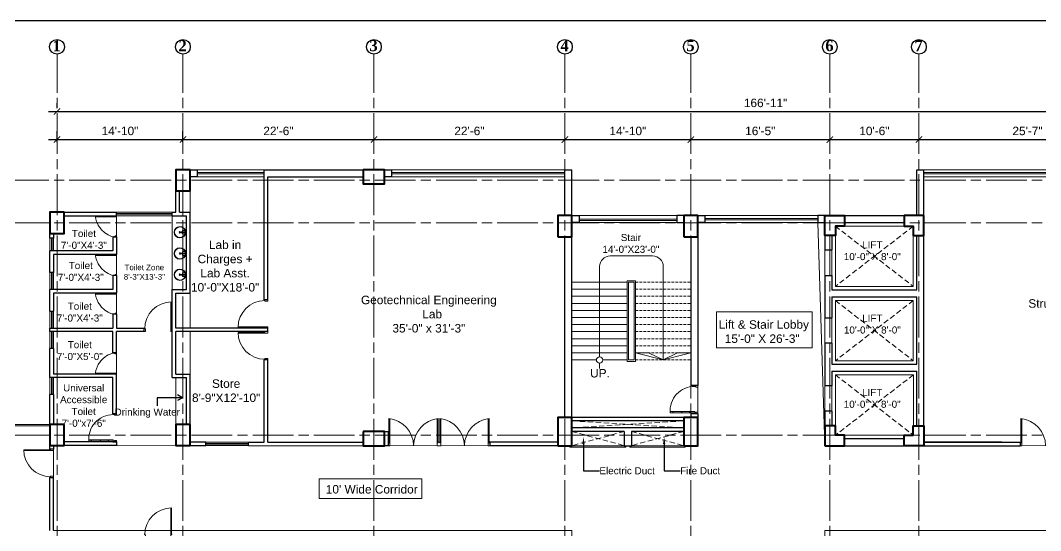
# Model space of a CAD drawing. Header units: inches. Extents: x -12 to 20935469, y -1604 to 24729220.
# Drawn here: x 20916802 to 20918245, y 24724026 to 24724746 of the extents above; entities that cross this region are included whole.
import ezdxf
from ezdxf import colors
from ezdxf.entities.mleader import LeaderData, LeaderLine
from ezdxf.math import Vec2, Vec3

# ---------------------------------------------------------------- set-up
doc = ezdxf.new("R2010")
doc.units = ezdxf.units.IN
doc.header["$LTSCALE"] = 0.03
doc.header["$MEASUREMENT"] = 0
doc.header["$PDMODE"] = 32
doc.header["$PDSIZE"] = 15
doc.linetypes.add('ACAD_ISO08W100', pattern=[36, 24, -3, 6, -3])
doc.linetypes.add('DASHED2', pattern=[0.375, 0.25, -0.125])
for name, color, linetype, lineweight in [('column', 1, 'Continuous', 40), ('Dim Line', 252, 'Continuous', 13), ('Door', 7, 'Continuous', 18), ('Dot', 253, 'Continuous', 0), ('Gas', 21, 'Continuous', 5), ('Glass Line', 252, 'Continuous', 9), ('Grid Line', 252, 'Continuous', 18), ('Hatch', 253, 'Continuous', 15), ('Main Wall', 7, 'Continuous', 30), ('RAIL', 23, 'Continuous', 13), ('STAIR', 46, 'Continuous', 15), ('TOILET FIXTURE', 142, 'Continuous', 5), ('WALL', 7, 'Continuous', 30), ('wind.', 150, 'Continuous', 20)]:
    doc.layers.add(name, color=color, linetype=linetype, lineweight=lineweight)
doc.layers.add('TEXT', color=7, linetype='Continuous')
doc.styles.add('2', font='swisscl.ttf')
doc.styles.add('RomanS', font='arial.ttf', dxfattribs={"height": 12})
doc.styles.get("Standard").update_dxf_attribs({"font": 'timesbd.ttf'})
doc.dimstyles.new('Aec_Arch_I', dxfattribs={"dimscale": 96, "dimtxt": 12, "dimasz": 0.09375, "dimexe": 0.125, "dimexo": 0.125, "dimgap": 0.0625, "dimtad": 1, "dimdec": 0, "dimzin": 3, "dimdsep": 46, "dimlunit": 4, "dimtxsty": 'RomanS', "dimblk1": 'ARCHTICK', "dimblk2": 'ARCHTICK', "dimsah": 1, "dimcen": 0.09375, "dimdle": 0.125, "dimadec": 0, "dimazin": 0, "dimtfac": 0.75, "dimtdec": 0, "dimtmove": 2, "dimatfit": 3, "dimldrblk": 'ARCHTICK', "dimfxl": 1, "dimfrac": 1, "dimtolj": 1, "dimtzin": 0, "dimarcsym": 0})

# ---------------------------------------------------------------- blocks, each defined once
blk = doc.blocks.new('$D40')
at = {"layer": 'Door'}
for p, q in [((1, 4), (1, 42)), ((2, 0), (2, 42)), ((1, 5), (0, 5)), ((2, 0), (0, 0)), ((2, 4), (1, 4)), ((39, 4), (38, 4)), ((38, 4), (38, 0)), ((40, 0), (38, 0)), ((40, 5), (39, 5)), ((39, 5), (39, 4))]:
    blk.add_line(p, q, dxfattribs=at)
blk.add_arc((1, 4), 38, 0, 90, dxfattribs=at)
blk = doc.blocks.new('Door_45')
at = {"layer": 'Door'}
for p, q in [((1.5, 5), (1.5, 44)), ((1.5, 40), (2.2, 40)), ((2.2, 40), (2.2, 39.5)), ((2.2, 39.5), (2.7, 39.5)), ((2.7, 39.5), (2.7, 40)), ((2.7, 40), (3.5, 40)), ((3.5, 44), (3.5, 5)), ((1.5, 25.8), (2.2, 25.8)), ((2.2, 25.8), (2.2, 25.3)), ((2.2, 25.3), (2.7, 25.3)), ((2.7, 25.8), (3.5, 25.8)), ((2.7, 25.3), (2.7, 25.8)), ((0, 0), (0, 5)), ((0, 5), (1.5, 5)), ((1.5, 12.6), (2.2, 12.6)), ((3.5, 5), (1.5, 5)), ((1.5, 5), (1.5, 3)), ((1.5, 3), (2.5, 3)), ((2.2, 12.6), (2.2, 13.1)), ((2.2, 13.1), (2.7, 13.1)), ((2.5, 3), (2.5, 0)), ((2.7, 13.1), (2.7, 12.6)), ((2.7, 12.6), (3.5, 12.6)), ((42.5, 3), (42.5, 0)), ((43.5, 3), (42.5, 3)), ((45, 5), (43.5, 5)), ((43.5, 5), (43.5, 3)), ((45, 0), (45, 5)), ((2.5, 0), (0, 0)), ((42.5, 0), (45, 0))]:
    blk.add_line(p, q, dxfattribs=at)
blk.add_arc((4.7, 5.3), 38.8, 359.6233, 94.6685, dxfattribs=at)
blk = doc.blocks.new('sssss-flat-876')
at = {"layer": 'Door', "linetype": 'Continuous', "ltscale": 3}
blk.add_line((3666.5, 84027.2), (3666.5, 84055.7), dxfattribs=at)
at = {"layer": 'Door', "linetype": 'Continuous', "ltscale": 3, "extrusion": (-7.21527e-09, -3.35624e-18, 1), "elevation": 0}
for points in [[(3666.5, 84057.2), (3666.5, 84055.7), (3668.4, 84055.7), (3668.4, 84056.5), (3670.2, 84056.5), (3670.2, 84057.2)], [(3668.4, 84055.7), (3696.2, 84055.7), (3696.2, 84056.5), (3668.4, 84056.5)]]:
    blk.add_lwpolyline(points, close=True, dxfattribs=at)
at = {"layer": 'Door', "linetype": 'Continuous', "ltscale": 3, "flags": 128}
blk.add_lwpolyline([(3670.2, 84027.2, 0.04096), (3675.5, 84028.9, 0.082496), (3684.9, 84034.8, 0.052187), (3689.7, 84040, 0.043988), (3692.9, 84045, 0.036571), (3694.8, 84049.6, 0.034751), (3695.9, 84054.2, 0.011435), (3696.2, 84055.7)], format="xyb", dxfattribs=at)
at = {"layer": 'Door', "linetype": 'Continuous', "ltscale": 3}
blk.add_lwpolyline([(3666.5, 84027.2), (3666.5, 84028.7), (3668.4, 84028.7), (3668.4, 84027.9), (3670.2, 84027.9), (3670.2, 84027.2)], close=True, dxfattribs=at)
blk = doc.blocks.new('7-flat-72')
at = {"layer": 'Glass Line', "color": 8, "ltscale": 20}
for p, q in [((-64476.6, 376959.4), (-64476.6, 376966.6)), ((-64475.5, 376966.6), (-64476.6, 376966.6)), ((-64475.5, 376959.4), (-64475.5, 376966.6)), ((-64478.7, 376960.5), (-64480.3, 376960.5)), ((-64480.3, 376959.5), (-64480.3, 376960.5)), ((-64480.3, 376959.5), (-64480.3, 376960.5)), ((-64478.7, 376959.5), (-64480.3, 376959.5)), ((-64480.3, 376959.1), (-64480.3, 376959.4)), ((-64478.7, 376959.4), (-64480.3, 376959.4)), ((-64478.7, 376959.1), (-64480.3, 376959.1)), ((-64480.2, 376959.4), (-64480.2, 376959.5)), ((-64480.1, 376959.5), (-64480.1, 376960.5)), ((-64479.9, 376959.5), (-64479.9, 376960.5)), ((-64479.5, 376959.5), (-64479.5, 376960.5)), ((-64479.1, 376959.5), (-64479.1, 376960.5)), ((-64478.9, 376959.5), (-64478.9, 376960.5)), ((-64478.9, 376959.4), (-64478.9, 376959.5)), ((-64478.8, 376959.5), (-64478.8, 376960.5)), ((-64478.7, 376959.5), (-64478.7, 376960.5)), ((-64478.7, 376959.1), (-64478.7, 376959.4)), ((-64475.1, 376959.4), (-64476.9, 376959.4)), ((-64476.9, 376959.1), (-64476.9, 376959.4)), ((-64475.1, 376959.1), (-64476.9, 376959.1)), ((-64475.1, 376959.1), (-64475.1, 376959.4)), ((-64473.3, 376960.5), (-64471.7, 376960.5)), ((-64473.3, 376959.5), (-64473.3, 376960.5)), ((-64473.3, 376959.5), (-64473.3, 376960.5)), ((-64473.3, 376959.5), (-64471.7, 376959.5)), ((-64473.3, 376959.1), (-64473.3, 376959.4)), ((-64473.3, 376959.4), (-64471.7, 376959.4)), ((-64473.3, 376959.1), (-64471.7, 376959.1)), ((-64473.1, 376959.5), (-64473.1, 376960.5)), ((-64473.1, 376959.4), (-64473.1, 376959.5)), ((-64472.9, 376959.5), (-64472.9, 376960.5)), ((-64472.5, 376959.5), (-64472.5, 376960.5)), ((-64472.1, 376959.5), (-64472.1, 376960.5)), ((-64471.9, 376959.5), (-64471.9, 376960.5)), ((-64471.9, 376959.4), (-64471.9, 376959.5)), ((-64471.8, 376959.5), (-64471.8, 376960.5)), ((-64471.7, 376959.5), (-64471.7, 376960.5)), ((-64471.7, 376959.1), (-64471.7, 376959.4))]:
    blk.add_line(p, q, dxfattribs=at)
blk.add_circle((-64476, 376968.4, 0), 1.08, dxfattribs=at)
for radius, start, end in [(8.1, 273.8334, 266.1883), (7.55, 274.115, 265.9068)]:
    blk.add_arc((-64476, 376968.4, 0), radius, start, end, dxfattribs=at)
blk = doc.blocks.new('SFSFSFS-flat-72')
at = {"layer": 'TOILET FIXTURE', "ltscale": 0.2}
blk.add_lwpolyline([(-3918.5, -3608.1), (-3918.5, -3602.7), (-3923.9, -3602.7), (-3923.9, -3608.1)], close=True, dxfattribs=at)
at = {"layer": 'TOILET FIXTURE', "ltscale": 20}
blk.add_blockref('7-flat-72', (60554.8, -380567.2), dxfattribs=at)
blk = doc.blocks.new('_ArchTick')
at = {"color": 0, "linetype": 'ByBlock', "lineweight": 35, "const_width": 0.15}
blk.add_lwpolyline([(-0.5, -0.5), (0.5, 0.5)], dxfattribs=at)
blk = doc.blocks.new('*D14')
at = {"layer": 'Defpoints', "color": 0, "transparency": 16777216}
for p in [(20831126.3, 24724578.2), (20830948.3, 24724562.3), (20831126.3, 24724562.3)]:
    blk.add_point(p, dxfattribs=at)
at = {"layer": 'Dim Line', "color": 0, "lineweight": -2, "transparency": 16777216}
for p, q in [((20830948.3, 24724574.3), (20830948.3, 24724590.2)), ((20831126.3, 24724574.3), (20831126.3, 24724590.2)), ((20830936.3, 24724578.2), (20831138.3, 24724578.2))]:
    blk.add_line(p, q, dxfattribs=at)
at = {"layer": 'Dim Line', "color": 0, "lineweight": -2, "transparency": 16777216, "xscale": 9, "yscale": 9, "zscale": 9, "rotation": 180}
blk.add_blockref('_ArchTick', (20830948.3, 24724578.2), dxfattribs=at)
at = {"layer": 'Dim Line', "color": 0, "lineweight": -2, "transparency": 16777216, "xscale": 9, "yscale": 9, "zscale": 9}
blk.add_blockref('_ArchTick', (20831126.3, 24724578.2), dxfattribs=at)
at = {"layer": 'Dim Line', "color": 0, "transparency": 16777216, "insert": (20831037.3, 24724590.3), "char_height": 12, "attachment_point": 5, "style": 'RomanS'}
blk.add_mtext('\\A1;14\'-10"', dxfattribs=at)
blk = doc.blocks.new('*D7')
at = {"layer": 'Defpoints', "color": 0, "transparency": 16777216}
for p in [(20831396.3, 24724578.2), (20831396.3, 24724578.2), (20831126.3, 24724562.3)]:
    blk.add_point(p, dxfattribs=at)
at = {"layer": 'Dim Line', "color": 0, "lineweight": -2, "transparency": 16777216}
for p, q in [((20831126.3, 24724574.3), (20831126.3, 24724590.2)), ((20831114.3, 24724578.2), (20831408.3, 24724578.2))]:
    blk.add_line(p, q, dxfattribs=at)
at = {"layer": 'Dim Line', "color": 0, "lineweight": -2, "transparency": 16777216, "xscale": 9, "yscale": 9, "zscale": 9, "rotation": 180}
blk.add_blockref('_ArchTick', (20831126.3, 24724578.2), dxfattribs=at)
at = {"layer": 'Dim Line', "color": 0, "lineweight": -2, "transparency": 16777216, "xscale": 9, "yscale": 9, "zscale": 9}
blk.add_blockref('_ArchTick', (20831396.3, 24724578.2), dxfattribs=at)
at = {"layer": 'Dim Line', "color": 0, "transparency": 16777216, "insert": (20831261.3, 24724590.3), "char_height": 12, "attachment_point": 5, "style": 'RomanS'}
blk.add_mtext('\\A1;22\'-6"', dxfattribs=at)
blk = doc.blocks.new('*D8')
at = {"layer": 'Defpoints', "color": 0, "transparency": 16777216}
for p in [(20831396.3, 24724578.2), (20831666.3, 24724578.2), (20831666.3, 24724578.2)]:
    blk.add_point(p, dxfattribs=at)
at = {"layer": 'Dim Line', "color": 0, "lineweight": -2, "transparency": 16777216}
blk.add_line((20831384.3, 24724578.2), (20831678.3, 24724578.2), dxfattribs=at)
at = {"layer": 'Dim Line', "color": 0, "lineweight": -2, "transparency": 16777216, "xscale": 9, "yscale": 9, "zscale": 9, "rotation": 180}
blk.add_blockref('_ArchTick', (20831396.3, 24724578.2), dxfattribs=at)
at = {"layer": 'Dim Line', "color": 0, "lineweight": -2, "transparency": 16777216, "xscale": 9, "yscale": 9, "zscale": 9}
blk.add_blockref('_ArchTick', (20831666.3, 24724578.2), dxfattribs=at)
at = {"layer": 'Dim Line', "color": 0, "transparency": 16777216, "insert": (20831531.3, 24724590.3), "char_height": 12, "attachment_point": 5, "style": 'RomanS'}
blk.add_mtext('\\A1;22\'-6"', dxfattribs=at)
blk = doc.blocks.new('*D9')
at = {"layer": 'Defpoints', "color": 0, "transparency": 16777216}
for p in [(20831666.3, 24724578.2), (20831844.3, 24724578.2), (20831844.3, 24724578.2)]:
    blk.add_point(p, dxfattribs=at)
at = {"layer": 'Dim Line', "color": 0, "lineweight": -2, "transparency": 16777216}
blk.add_line((20831654.3, 24724578.2), (20831856.3, 24724578.2), dxfattribs=at)
at = {"layer": 'Dim Line', "color": 0, "lineweight": -2, "transparency": 16777216, "xscale": 9, "yscale": 9, "zscale": 9, "rotation": 180}
blk.add_blockref('_ArchTick', (20831666.3, 24724578.2), dxfattribs=at)
at = {"layer": 'Dim Line', "color": 0, "lineweight": -2, "transparency": 16777216, "xscale": 9, "yscale": 9, "zscale": 9}
blk.add_blockref('_ArchTick', (20831844.3, 24724578.2), dxfattribs=at)
at = {"layer": 'Dim Line', "color": 0, "transparency": 16777216, "insert": (20831755.3, 24724590.3), "char_height": 12, "attachment_point": 5, "style": 'RomanS'}
blk.add_mtext('\\A1;14\'-10"', dxfattribs=at)
blk = doc.blocks.new('*D21')
at = {"layer": 'Defpoints', "color": 0, "transparency": 16777216}
for p in [(20831844.3, 24724578.2), (20832040.8, 24724578.2), (20832040.8, 24724578.2)]:
    blk.add_point(p, dxfattribs=at)
at = {"layer": 'Dim Line', "color": 0, "lineweight": -2, "transparency": 16777216}
for p, q in [((20831832.3, 24724578.2), (20832052.8, 24724578.2)), ((20831844.3, 24724566.2), (20831844.3, 24724566.2)), ((20832040.8, 24724566.2), (20832040.8, 24724566.2))]:
    blk.add_line(p, q, dxfattribs=at)
at = {"layer": 'Dim Line', "color": 0, "lineweight": -2, "transparency": 16777216, "xscale": 9, "yscale": 9, "zscale": 9, "rotation": 180}
blk.add_blockref('_ArchTick', (20831844.3, 24724578.2), dxfattribs=at)
at = {"layer": 'Dim Line', "color": 0, "lineweight": -2, "transparency": 16777216, "xscale": 9, "yscale": 9, "zscale": 9}
blk.add_blockref('_ArchTick', (20832040.8, 24724578.2), dxfattribs=at)
at = {"layer": 'Dim Line', "color": 0, "transparency": 16777216, "insert": (20831942.5, 24724590.3), "char_height": 12, "attachment_point": 5, "style": 'RomanS'}
blk.add_mtext('\\A1;16\'-5"', dxfattribs=at)
blk = doc.blocks.new('*D22')
at = {"layer": 'Defpoints', "color": 0, "transparency": 16777216}
for p in [(20832040.8, 24724578.2), (20832166.8, 24724578.2), (20832166.8, 24724578.2)]:
    blk.add_point(p, dxfattribs=at)
at = {"layer": 'Dim Line', "color": 0, "lineweight": -2, "transparency": 16777216}
for p, q in [((20832028.8, 24724578.2), (20832178.8, 24724578.2)), ((20832040.8, 24724566.2), (20832040.8, 24724566.2)), ((20832166.8, 24724566.2), (20832166.8, 24724566.2))]:
    blk.add_line(p, q, dxfattribs=at)
at = {"layer": 'Dim Line', "color": 0, "lineweight": -2, "transparency": 16777216, "xscale": 9, "yscale": 9, "zscale": 9, "rotation": 180}
blk.add_blockref('_ArchTick', (20832040.8, 24724578.2), dxfattribs=at)
at = {"layer": 'Dim Line', "color": 0, "lineweight": -2, "transparency": 16777216, "xscale": 9, "yscale": 9, "zscale": 9}
blk.add_blockref('_ArchTick', (20832166.8, 24724578.2), dxfattribs=at)
at = {"layer": 'Dim Line', "color": 0, "transparency": 16777216, "insert": (20832103.8, 24724590.3), "char_height": 12, "attachment_point": 5, "style": 'RomanS'}
blk.add_mtext('\\A1;10\'-6"', dxfattribs=at)
blk = doc.blocks.new('*D23')
at = {"layer": 'Defpoints', "color": 0, "transparency": 16777216}
for p in [(20832166.8, 24724578.2), (20832473.8, 24724578.2), (20832473.8, 24724578.2)]:
    blk.add_point(p, dxfattribs=at)
at = {"layer": 'Dim Line', "color": 0, "lineweight": -2, "transparency": 16777216}
for p, q in [((20832154.8, 24724578.2), (20832485.8, 24724578.2)), ((20832166.8, 24724566.2), (20832166.8, 24724566.2)), ((20832473.8, 24724566.2), (20832473.8, 24724566.2))]:
    blk.add_line(p, q, dxfattribs=at)
at = {"layer": 'Dim Line', "color": 0, "lineweight": -2, "transparency": 16777216, "xscale": 9, "yscale": 9, "zscale": 9, "rotation": 180}
blk.add_blockref('_ArchTick', (20832166.8, 24724578.2), dxfattribs=at)
at = {"layer": 'Dim Line', "color": 0, "lineweight": -2, "transparency": 16777216, "xscale": 9, "yscale": 9, "zscale": 9}
blk.add_blockref('_ArchTick', (20832473.8, 24724578.2), dxfattribs=at)
at = {"layer": 'Dim Line', "color": 0, "transparency": 16777216, "insert": (20832320.3, 24724590.3), "char_height": 12, "attachment_point": 5, "style": 'RomanS'}
blk.add_mtext('\\A1;25\'-7"', dxfattribs=at)
blk = doc.blocks.new('*D13')
at = {"layer": 'Defpoints', "color": 0, "transparency": 16777216}
for p in [(20832951.8, 24724617.8), (20830948.3, 24724610.7), (20832951.8, 24724610.7)]:
    blk.add_point(p, dxfattribs=at)
at = {"layer": 'Dim Line', "color": 0, "lineweight": -2, "transparency": 16777216}
for p, q in [((20830948.3, 24724622.7), (20830948.3, 24724629.8)), ((20832951.8, 24724622.7), (20832951.8, 24724629.8)), ((20830936.3, 24724617.8), (20832963.8, 24724617.8))]:
    blk.add_line(p, q, dxfattribs=at)
at = {"layer": 'Dim Line', "color": 0, "lineweight": -2, "transparency": 16777216, "xscale": 9, "yscale": 9, "zscale": 9, "rotation": 180}
blk.add_blockref('_ArchTick', (20830948.3, 24724617.8), dxfattribs=at)
at = {"layer": 'Dim Line', "color": 0, "lineweight": -2, "transparency": 16777216, "xscale": 9, "yscale": 9, "zscale": 9}
blk.add_blockref('_ArchTick', (20832951.8, 24724617.8), dxfattribs=at)
at = {"layer": 'Dim Line', "color": 0, "transparency": 16777216, "insert": (20831950, 24724629.9), "char_height": 12, "attachment_point": 5, "style": 'RomanS'}
blk.add_mtext('\\A1;166\'-11"', dxfattribs=at)
blk = doc.blocks.new('fff')
at = {"layer": 'Grid Line', "color": 252, "linetype": 'ACAD_ISO08W100', "lineweight": 9, "ltscale": 80, "true_color": 0x939598}
for p, q in [((20830948.3, 24723521.1), (20830948.3, 24724698.8)), ((20831126.3, 24723521.1), (20831126.3, 24724698.8)), ((20831396.3, 24723521.1), (20831396.3, 24724698.8)), ((20831666.3, 24723521.1), (20831666.3, 24724698.8)), ((20831844.3, 24723521.1), (20831844.3, 24724698.8)), ((20832040.8, 24723521.1), (20832040.8, 24724698.8)), ((20832166.8, 24723521.1), (20832166.8, 24724698.8)), ((20833096.9, 24724520.6), (20830726.1, 24724520.6)), ((20833096.9, 24724460.6), (20830726.1, 24724460.6)), ((20833096.9, 24724160.7), (20830726.1, 24724160.7))]:
    blk.add_line(p, q, dxfattribs=at)
at = {"layer": 'Dim Line'}
for base, p1, p2, picture, middle in [((20832951.7523, 24724617.8128), (20830948.3088, 24724610.7482), (20832951.7523, 24724610.7482), '*D13', (20831950.0306, 24724629.9397)), ((20831126.3, 24724578.2), (20830948.3, 24724562.3), (20831126.3, 24724562.3), '*D14', (20831037.3, 24724590.3)), ((20831396.3, 24724578.2), (20831126.3, 24724562.3), (20831396.3, 24724578.2), '*D7', (20831261.3, 24724590.3)), ((20831666.3, 24724578.2), (20831396.3, 24724578.2), (20831666.3, 24724578.2), '*D8', (20831531.3, 24724590.3)), ((20831844.3, 24724578.2), (20831666.3, 24724578.2), (20831844.3, 24724578.2), '*D9', (20831755.3, 24724590.3)), ((20832040.7792, 24724578.1666), (20831844.25, 24724578.1666), (20832040.7792, 24724578.1666), '*D21', (20831942.5146, 24724590.2934)), ((20832166.8, 24724578.2), (20832040.8, 24724578.2), (20832166.8, 24724578.2), '*D22', (20832103.8, 24724590.3)), ((20832473.8, 24724578.2), (20832166.8, 24724578.2), (20832473.8, 24724578.2), '*D23', (20832320.3, 24724590.3))]:
    dim = blk.add_linear_dim(base=base, p1=p1, p2=p2, dimstyle='Aec_Arch_I', dxfattribs=at)
    dim.commit()
    dim.dimension.update_dxf_attribs({"geometry": picture, "text_midpoint": middle})

msp = doc.modelspace()

# ---------------------------------------------------------------- linework, layer by layer
at = {"color": 252, "lineweight": 5}
for p, q in [((20917017.2, 24724366.4), (20917017.2, 24724470.6)), ((20917022.2, 24724175.7), (20917022.2, 24724241.8))]:
    msp.add_line(p, q, dxfattribs=at)
for p, q in [((20917031.8, 24724213.5), (20916995.6, 24724213.5)), ((20916995.6, 24724213.5), (20916995.6, 24724202.2)), ((20917031.8, 24724213.5), (20917024.5, 24724217.5)), ((20917031.8, 24724213.5), (20917024.5, 24724209.4)), ((20916933.2, 24724150.9), (20916938.2, 24724150.9))]:
    msp.add_line(p, q)
at = {"layer": 'column', "lineweight": 40, "ltscale": 20}
for points in [[(20917042.2, 24724535.6), (20917022.2, 24724535.6), (20917022.2, 24724505.6), (20917042.2, 24724505.6)], [(20917287.2, 24724535.6), (20917287.2, 24724515.6), (20917317.2, 24724515.6), (20917317.2, 24724535.6)], [(20916864.2, 24724475.6), (20916844.2, 24724475.6), (20916844.2, 24724445.6), (20916864.2, 24724445.6)], [(20917562.2, 24724440.8), (20917582.2, 24724440.8), (20917582.2, 24724470.8), (20917562.2, 24724470.8)], [(20917740.2, 24724440.8), (20917760.2, 24724440.8), (20917760.2, 24724470.8), (20917740.2, 24724470.8)], [(20917562.2, 24724145.7), (20917582.2, 24724145.7), (20917582.2, 24724185.7), (20917562.2, 24724185.7)], [(20917740.2, 24724145.7), (20917760.2, 24724145.7), (20917760.2, 24724185.7), (20917740.2, 24724185.7)], [(20916864.2, 24724175.8), (20916844.2, 24724175.8), (20916844.2, 24724145.8), (20916864.2, 24724145.8)], [(20917042.2, 24724175.7), (20917022.2, 24724175.7), (20917022.2, 24724145.8), (20917042.2, 24724145.8)], [(20917287.2, 24724165.7), (20917287.2, 24724145.7), (20917317.2, 24724145.7), (20917317.2, 24724165.7)]]:
    msp.add_lwpolyline(points, close=True, dxfattribs=at)
for points in [[(20917939.7, 24724470.8), (20917967.7, 24724470.8), (20917967.7, 24724455.8), (20917954.7, 24724455.8), (20917954.7, 24724442.8), (20917939.7, 24724442.8), (20917939.7, 24724470.8)], [(20918079.7, 24724470.8), (20918051.7, 24724470.8), (20918051.7, 24724455.8), (20918064.7, 24724455.8), (20918064.7, 24724442.8), (20918079.7, 24724442.8), (20918079.7, 24724470.8)], [(20917939.7, 24724145.7), (20917967.7, 24724145.7), (20917967.7, 24724160.7), (20917954.7, 24724160.7), (20917954.7, 24724173.7), (20917939.7, 24724173.7), (20917939.7, 24724145.7)], [(20918079.7, 24724145.7), (20918051.7, 24724145.7), (20918051.7, 24724160.7), (20918064.7, 24724160.7), (20918064.7, 24724173.7), (20918079.7, 24724173.7), (20918079.7, 24724145.7)]]:
    msp.add_lwpolyline(points, dxfattribs=at)
at = {"layer": 'Defpoints'}
msp.add_lwpolyline([(20916599.7, 24724746.5), (20919038.6, 24724746.5), (20919038.6, 24723288), (20916599.7, 24723288)], close=True, dxfattribs=at)
at = {"layer": 'Door'}
for p, q in [((20917323.4, 24724149.5), (20917323.4, 24724184.1)), ((20917324.6, 24724145.7), (20917324.6, 24724184.1)), ((20917391.8, 24724145.7), (20917391.8, 24724184.1)), ((20917393, 24724149.5), (20917393, 24724184.1)), ((20917395.4, 24724149.5), (20917395.4, 24724184.1)), ((20917396.6, 24724145.7), (20917396.6, 24724184.1)), ((20917463.8, 24724145.7), (20917463.8, 24724184.1)), ((20917465, 24724149.5), (20917465, 24724184.1)), ((20918216.9, 24724149.5), (20918216.9, 24724184.1)), ((20918218.1, 24724145.7), (20918218.1, 24724184.1)), ((20917323.4, 24724150.7), (20917322.2, 24724150.7)), ((20917324.6, 24724145.7), (20917322.2, 24724145.7)), ((20917324.6, 24724149.5), (20917323.4, 24724149.5)), ((20917391.8, 24724149.5), (20917393, 24724149.5)), ((20917391.8, 24724145.7), (20917394.2, 24724145.7)), ((20917393, 24724150.7), (20917394.2, 24724150.7)), ((20917395.4, 24724150.7), (20917394.2, 24724150.7)), ((20917396.6, 24724145.7), (20917394.2, 24724145.7)), ((20917396.6, 24724149.5), (20917395.4, 24724149.5)), ((20917463.8, 24724149.5), (20917465, 24724149.5)), ((20917463.8, 24724145.7), (20917466.2, 24724145.7)), ((20917465, 24724150.7), (20917466.2, 24724150.7)), ((20918216.9, 24724150.7), (20918215.7, 24724150.7)), ((20918218.1, 24724145.7), (20918215.7, 24724145.7)), ((20918218.1, 24724149.5), (20918216.9, 24724149.5))]:
    msp.add_line(p, q, dxfattribs=at)
for centre, start, end in [((20917319.2, 24724145.3), 0.5894, 83.777), ((20917397.2, 24724145.3), 96.2205, 179.4081), ((20917391.2, 24724145.3), 0.5894, 83.777), ((20917469.2, 24724145.3), 96.2205, 179.4081), ((20918212.7, 24724145.3), 0.5894, 83.777)]:
    msp.add_arc(centre, 39, start, end, dxfattribs=at)
at = {"layer": 'Dot', "linetype": 'DASHED2', "lineweight": 0, "ltscale": 1000}
for p, q in [((20917582.2, 24724180.7), (20917740.2, 24724170.7)), ((20917740.2, 24724180.7), (20917582.2, 24724170.7)), ((20917656.2, 24724165.7), (20917582.2, 24724145.7)), ((20917582.2, 24724165.7), (20917656.2, 24724145.7)), ((20917666.2, 24724165.7), (20917740.2, 24724145.7)), ((20917740.2, 24724165.7), (20917666.2, 24724145.7))]:
    msp.add_line(p, q, dxfattribs=at)
for points in [[(20917954.6, 24724455.8), (20918064.7, 24724370.8), (20918064.7, 24724455.8), (20917954.6, 24724370.8)], [(20917954.6, 24724350.8), (20918064.7, 24724265.8), (20918064.7, 24724350.8), (20917954.6, 24724265.8)], [(20917954.7, 24724245.8), (20918064.8, 24724160.6), (20918064.8, 24724245.8), (20917954.7, 24724160.6)]]:
    msp.add_lwpolyline(points, dxfattribs=at)
at = {"layer": 'Gas', "color": 0, "lineweight": 5}
for points in [[(20917954.6, 24724370.8), (20918064.7, 24724370.8), (20918064.7, 24724455.8), (20917954.6, 24724455.8)], [(20917954.6, 24724265.8), (20918064.7, 24724265.8), (20918064.7, 24724350.8), (20917954.6, 24724350.8)]]:
    msp.add_lwpolyline(points, close=True, dxfattribs=at)
msp.add_lwpolyline([(20917954.7, 24724212.3), (20917954.7, 24724160.6), (20918064.8, 24724160.6), (20918064.8, 24724245.8), (20917954.7, 24724245.8), (20917954.7, 24724212.3)], dxfattribs=at)
at = {"layer": 'Gas', "color": 0, "lineweight": 35}
msp.add_lwpolyline([(20917939.7, 24724145.8), (20917939.7, 24724145.8)], dxfattribs=at)
at = {"layer": 'Hatch', "lineweight": 5}
for p, q in [((20917042.2, 24724475.6), (20917042.2, 24724505.6)), ((20917042.2, 24724361.4), (20917042.2, 24724311.8)), ((20917042.2, 24724246.8), (20917042.2, 24724306.8))]:
    msp.add_line(p, q, dxfattribs=at)
msp.add_lwpolyline([(20918689.7, 24724145.7), (20917939.7, 24724145.8), (20917929.7, 24724460.8), (20917760.2, 24724460.6), (20917760.2, 24724145.7), (20916849.2, 24724145.8), (20916849.2, 24724025.8), (20917582.2, 24724025.8), (20917582.2, 24723905.7), (20917671.5, 24723905.7), (20917672, 24723905.7), (20917672, 24723932.7, -0.379803), (20917701, 24723900.7, -0.379803), (20917730, 24723932.7, 0.786317), (20917733, 24723932.6, -0.370965), (20917761, 24723900.7, -0.379803), (20917790, 24723932.7), (20917792, 24723932.7, -0.443301), (20917821, 24723900.7, -0.379803), (20917850, 24723932.7), (20917850, 24723905.7), (20917939.7, 24723905.7), (20917939.7, 24724025.7), (20918862.7, 24724025.7)], format="xyb", dxfattribs=at)
at = {"layer": 'Hatch', "lineweight": 0}
for points in [[(20917786.4, 24724334.6), (20917921.6, 24724334.6), (20917921.6, 24724284), (20917786.4, 24724284)], [(20917225, 24724098.9), (20917370.1, 24724098.9), (20917370.1, 24724070.9), (20917225, 24724070.9)]]:
    msp.add_lwpolyline(points, close=True, dxfattribs=at)
at = {"layer": 'Main Wall', "lineweight": 30}
for p, q in [((20917147.2, 24724351.8), (20917147.2, 24724535.6)), ((20917147.2, 24724535.6), (20917287.2, 24724535.6)), ((20917572.2, 24724535.6), (20917582.2, 24724535.6)), ((20917572.2, 24724470.8), (20917572.2, 24724535.6)), ((20917582.2, 24724470.8), (20917582.2, 24724535.6)), ((20918069.7, 24724470.8), (20918069.7, 24724535.6)), ((20918069.7, 24724535.6), (20918079.7, 24724535.6)), ((20918079.7, 24724173.7), (20918079.7, 24724535.6)), ((20917152.2, 24724351.8), (20917152.2, 24724525.6)), ((20917152.2, 24724525.6), (20917287.2, 24724525.6)), ((20917022.2, 24724475.6), (20917022.2, 24724505.6)), ((20917027.2, 24724475.6), (20917027.2, 24724505.6)), ((20916864.2, 24724475.6), (20916938.2, 24724475.6)), ((20916864.2, 24724470.6), (20916938.2, 24724470.6)), ((20916938.2, 24724470.6), (20916938.2, 24724475.6)), ((20917017.2, 24724475.6), (20917022.2, 24724475.6)), ((20917017.2, 24724470.6), (20917017.2, 24724475.6)), ((20917017.2, 24724470.6), (20917037.2, 24724470.6)), ((20917027.2, 24724475.6), (20917042.2, 24724475.6)), ((20917037.2, 24724366.4), (20917037.2, 24724470.6)), ((20917042.2, 24724361.4), (20917042.2, 24724475.6)), ((20917967.7, 24724470.8), (20918069.7, 24724470.8)), ((20917582.2, 24724185.7), (20917582.2, 24724460.8)), ((20917967.7, 24724460.8), (20918051.7, 24724460.8)), ((20916844.2, 24724439), (20916844.2, 24724445.6)), ((20916933.2, 24724440.6), (20916938.2, 24724440.6)), ((20917572.2, 24724185.7), (20917572.2, 24724440.8)), ((20917750.2, 24724440.8), (20917750.2, 24724230.7)), ((20917760.2, 24724440.8), (20917760.2, 24724230.7)), ((20916844.2, 24724390.4), (20916844.2, 24724421)), ((20916938.2, 24724416), (20916849.2, 24724416)), ((20917939.7, 24724422.3), (20917949.7, 24724422.3)), ((20916938.2, 24724386), (20916933.2, 24724386)), ((20917939.7, 24724386.3), (20917949.7, 24724386.3)), ((20916844.2, 24724335.8), (20916844.2, 24724366.4)), ((20916938.2, 24724361.4), (20916849.2, 24724361.4)), ((20916849.2, 24724361.4), (20916849.2, 24724335.8)), ((20917017.2, 24724311.8), (20917017.2, 24724366.4)), ((20917017.2, 24724366.4), (20917037.2, 24724366.4)), ((20917022.2, 24724311.8), (20917022.2, 24724361.4)), ((20917022.2, 24724361.4), (20917042.2, 24724361.4)), ((20917949.7, 24724365.8), (20918069.7, 24724365.8)), ((20917949.7, 24724355.8), (20918069.7, 24724355.8)), ((20917152.2, 24724351.8), (20917147.2, 24724351.8)), ((20916844.2, 24724335.8), (20916849.2, 24724335.8)), ((20916938.2, 24724331.4), (20916933.2, 24724331.4)), ((20917939.7, 24724326.3), (20917949.7, 24724326.3)), ((20916844.2, 24724311.8), (20916933.2, 24724311.8)), ((20916844.2, 24724306.8), (20916844.2, 24724311.8)), ((20916977.2, 24724306.8), (20916977.2, 24724311.8)), ((20917017.2, 24724241.8), (20917017.2, 24724311.8)), ((20917152.2, 24724311.8), (20917022.2, 24724311.8)), ((20917152.2, 24724306.8), (20917152.2, 24724311.8)), ((20916933.2, 24724306.8), (20916844.2, 24724306.8)), ((20916933.2, 24724276.8), (20916933.2, 24724306.8)), ((20916938.2, 24724276.8), (20916938.2, 24724306.8)), ((20916977.2, 24724306.8), (20916938.2, 24724306.8)), ((20917152.2, 24724306.8), (20917022.2, 24724306.8)), ((20917022.2, 24724246.8), (20917022.2, 24724306.8)), ((20917949.7, 24724290.3), (20917939.7, 24724290.3)), ((20916849.2, 24724282.8), (20916844.2, 24724282.8)), ((20916844.2, 24724241.8), (20916844.2, 24724282.8)), ((20916849.2, 24724282.8), (20916849.2, 24724246.8)), ((20916938.2, 24724276.8), (20916933.2, 24724276.8)), ((20917147.2, 24724150.7), (20917147.2, 24724266.8)), ((20917152.2, 24724266.8), (20917147.2, 24724266.8)), ((20917152.2, 24724150.7), (20917152.2, 24724266.8)), ((20917949.7, 24724260.8), (20918069.7, 24724260.8)), ((20916933.2, 24724241.8), (20916844.2, 24724241.8)), ((20916938.2, 24724246.8), (20916849.2, 24724246.8)), ((20916933.2, 24724190.9), (20916933.2, 24724241.8)), ((20916938.2, 24724190.9), (20916938.2, 24724246.8)), ((20917017.2, 24724241.8), (20917037.2, 24724241.8)), ((20917022.2, 24724246.8), (20917042.2, 24724246.8)), ((20917037.2, 24724175.7), (20917037.2, 24724241.8)), ((20917042.2, 24724175.7), (20917042.2, 24724246.8)), ((20917949.7, 24724250.8), (20918069.7, 24724250.8)), ((20917760.2, 24724230.7), (20917750.2, 24724230.7)), ((20917949.7, 24724230.3), (20917939.7, 24724230.3)), ((20916844.2, 24724175.7), (20916844.2, 24724217.8)), ((20916849.2, 24724217.8), (20916844.2, 24724217.8)), ((20916849.2, 24724217.8), (20916849.2, 24724175.7)), ((20916938.2, 24724190.9), (20916933.2, 24724190.9)), ((20917740.2, 24724185.7), (20917582.2, 24724185.7)), ((20917750.2, 24724190.7), (20917750.2, 24724185.7)), ((20917760.2, 24724190.7), (20917750.2, 24724190.7)), ((20917760.2, 24724190.7), (20917760.2, 24724185.7)), ((20917949.7, 24724194.3), (20917939.7, 24724194.3)), ((20917740.2, 24724180.7), (20917582.2, 24724180.7)), ((20917740.2, 24724170.7), (20917582.2, 24724170.7)), ((20917656.2, 24724165.7), (20917582.2, 24724165.7)), ((20917656.2, 24724165.7), (20917656.2, 24724145.7)), ((20917740.2, 24724165.7), (20917666.2, 24724165.7)), ((20917666.2, 24724165.7), (20917666.2, 24724145.7)), ((20916938.2, 24724150.9), (20916864.2, 24724150.9)), ((20916938.2, 24724145.9), (20916864.2, 24724145.9)), ((20916938.2, 24724150.9), (20916938.2, 24724145.9)), ((20917124.7, 24724145.8), (20917124.7, 24724150.8)), ((20917124.7, 24724150.7), (20917147.2, 24724150.7)), ((20917124.7, 24724145.8), (20917287.2, 24724145.7)), ((20917152.2, 24724150.7), (20917287.2, 24724150.7)), ((20917562.2, 24724150.7), (20917466.2, 24724150.7)), ((20917466.2, 24724150.7), (20917466.2, 24724145.7)), ((20917562.2, 24724145.7), (20917466.2, 24724145.7)), ((20917656.2, 24724145.7), (20917666.2, 24724145.7)), ((20917967.7, 24724145.7), (20918051.7, 24724145.7)), ((20918189.7, 24724150.7), (20918079.7, 24724150.7)), ((20918079.7, 24724150.7), (20918215.7, 24724150.7)), ((20918079.7, 24724145.7), (20918215.7, 24724145.7)), ((20918215.7, 24724150.7), (20918215.7, 24724145.7)), ((20916844.2, 24724025.8), (20916844.2, 24724100.8)), ((20916844.2, 24724100.8), (20916849.2, 24724100.8)), ((20916849.2, 24724025.8), (20916849.2, 24724100.8))]:
    msp.add_line(p, q, dxfattribs=at)
for points in [[(20917042.2, 24724535.6), (20917052.2, 24724535.6), (20917052.2, 24724525.6), (20917042.2, 24724525.6)], [(20917317.2, 24724535.6), (20917327.2, 24724535.6), (20917327.2, 24724525.6), (20917317.2, 24724525.6)], [(20917582.2, 24724470.8), (20917592.2, 24724470.8), (20917592.2, 24724460.8), (20917582.2, 24724460.8)], [(20917740.2, 24724470.8), (20917730.2, 24724470.8), (20917730.2, 24724460.8), (20917740.2, 24724460.8)], [(20917760.2, 24724470.8), (20917770.2, 24724470.8), (20917770.2, 24724460.8), (20917760.2, 24724460.8)], [(20917939.7, 24724470.8), (20917929.7, 24724470.8), (20917929.7, 24724460.8), (20917939.7, 24724460.8)], [(20916849.2, 24724445.6), (20916849.2, 24724439)], [(20917939.7, 24724442.8), (20917939.7, 24724422.3)], [(20917949.7, 24724442.8), (20917949.7, 24724422.3)], [(20918069.7, 24724365.8), (20918069.7, 24724442.8)], [(20916933.2, 24724440.6), (20916933.2, 24724421), (20916844.2, 24724421)], [(20916849.2, 24724439), (20916844.2, 24724439)], [(20916938.2, 24724440.6), (20916938.2, 24724416)], [(20916849.2, 24724416), (20916849.2, 24724390.4)], [(20916849.2, 24724390.4), (20916844.2, 24724390.4)], [(20916933.2, 24724386), (20916933.2, 24724366.4), (20916844.2, 24724366.4)], [(20916938.2, 24724386), (20916938.2, 24724361.4)], [(20917939.7, 24724386.3), (20917939.7, 24724326.3)], [(20917949.7, 24724386.3), (20917949.7, 24724365.8)], [(20917949.7, 24724355.8), (20917949.7, 24724326.3)], [(20918069.7, 24724260.8), (20918069.7, 24724355.8)], [(20916933.2, 24724331.4), (20916933.2, 24724311.8)], [(20916938.2, 24724331.4), (20916938.2, 24724311.8)], [(20916938.2, 24724311.8), (20916977.2, 24724311.8)], [(20917939.7, 24724290.3), (20917939.7, 24724230.3)], [(20917949.7, 24724290.3), (20917949.7, 24724260.8)], [(20917949.7, 24724250.8), (20917949.7, 24724230.3)], [(20918069.7, 24724173.7), (20918069.7, 24724250.8)], [(20917939.7, 24724194.3), (20917939.7, 24724173.7), (20917939.7, 24724173.7)], [(20917949.7, 24724194.3), (20917949.7, 24724173.7)], [(20917967.7, 24724155.7), (20918051.7, 24724155.7)]]:
    msp.add_lwpolyline(points, dxfattribs=at)
at = {"layer": 'Main Wall', "lineweight": 13}
for points in [[(20917939.7, 24724386.3), (20917949.7, 24724386.3), (20917949.7, 24724422.3), (20917939.7, 24724422.3)], [(20917939.7, 24724290.3), (20917949.7, 24724290.3), (20917949.7, 24724326.3), (20917939.7, 24724326.3)], [(20917939.7, 24724194.3), (20917949.7, 24724194.3), (20917949.7, 24724230.3), (20917939.7, 24724230.3)]]:
    msp.add_lwpolyline(points, close=True, dxfattribs=at)
at = {"layer": 'Main Wall', "lineweight": 30}
for points in [[(20917322.2, 24724145.7), (20917317.2, 24724145.7), (20917317.2, 24724165.7), (20917322.2, 24724165.7)], [(20916849.2, 24724140.8), (20916844.2, 24724140.8), (20916844.2, 24724145.8), (20916849.2, 24724145.8)], [(20917064.7, 24724150.8), (20917042.2, 24724150.8), (20917042.2, 24724145.8), (20917064.7, 24724145.8)]]:
    msp.add_lwpolyline(points, close=True, dxfattribs=at)
at = {"layer": 'RAIL', "color": 6, "lineweight": 5}
for points in [[(20917672.2, 24724264.8), (20917660.2, 24724264.8), (20917660.2, 24724378.8), (20917672.2, 24724378.8)], [(20917670.2, 24724266.8), (20917662.2, 24724266.8), (20917662.2, 24724376.8), (20917670.2, 24724376.8)]]:
    msp.add_lwpolyline(points, close=True, dxfattribs=at)
at = {"layer": 'STAIR', "color": 32, "lineweight": 5}
for p, q in [((20917582.2, 24724376.8), (20917660.2, 24724376.8)), ((20917582.2, 24724366.8), (20917660.2, 24724366.8)), ((20917582.2, 24724356.8), (20917660.2, 24724356.8)), ((20917582.2, 24724346.8), (20917660.2, 24724346.8)), ((20917582.2, 24724336.8), (20917660.2, 24724336.8)), ((20917582.2, 24724326.8), (20917660.2, 24724326.8)), ((20917582.2, 24724316.8), (20917660.2, 24724316.8)), ((20917582.2, 24724306.8), (20917660.2, 24724306.8)), ((20917582.2, 24724296.8), (20917660.2, 24724296.8)), ((20917582.2, 24724286.8), (20917660.2, 24724286.8)), ((20917582.2, 24724276.8), (20917660.2, 24724276.8)), ((20917582.2, 24724266.8), (20917616.7, 24724266.8)), ((20917625.6, 24724266.8), (20917660.2, 24724266.8))]:
    msp.add_line(p, q, dxfattribs=at)
at = {"layer": 'STAIR', "color": 32, "linetype": 'DASHED2', "lineweight": 5, "ltscale": 500}
for p, q in [((20917672.2, 24724376.8), (20917750.2, 24724376.8)), ((20917672.2, 24724366.8), (20917750.2, 24724366.8)), ((20917672.2, 24724356.8), (20917750.2, 24724356.8)), ((20917672.2, 24724346.8), (20917750.2, 24724346.8)), ((20917672.2, 24724336.8), (20917750.2, 24724336.8)), ((20917672.2, 24724326.8), (20917750.2, 24724326.8)), ((20917672.2, 24724316.8), (20917750.2, 24724316.8)), ((20917672.2, 24724306.8), (20917750.2, 24724306.8)), ((20917672.2, 24724296.8), (20917750.2, 24724296.8)), ((20917672.2, 24724286.8), (20917750.2, 24724286.8)), ((20917672.2, 24724276.8), (20917750.2, 24724276.8)), ((20917672.2, 24724266.8), (20917750.2, 24724266.8))]:
    msp.add_line(p, q, dxfattribs=at)
at = {"layer": 'STAIR', "lineweight": 9}
msp.add_line((20917621.2, 24724254.7), (20917621.2, 24724262.3), dxfattribs=at)
at = {"layer": 'STAIR', "color": 253, "lineweight": 5}
for p, q in [((20916844.2, 24724175.7), (20916760.2, 24724175.7)), ((20916844.2, 24724173.7), (20916762.2, 24724173.7))]:
    msp.add_line(p, q, dxfattribs=at)
at = {"layer": 'STAIR', "lineweight": 9}
msp.add_lwpolyline([(20917711.2, 24724266.8), (20917750.2, 24724276.8), (20917731.5, 24724276.8), (20917711.2, 24724266.8), (20917672.2, 24724276.8), (20917690.6, 24724276.8), (20917711.2, 24724266.8), (20917711.2, 24724398.8, 0.414214), (20917696.2, 24724413.8), (20917636.2, 24724413.8, 0.414214), (20917621.2, 24724398.8), (20917621.2, 24724271.2)], format="xyb", dxfattribs=at)
msp.add_circle((20917621.2, 24724266.8), 4.45, dxfattribs=at)
at = {"layer": 'TEXT'}
for centre in [(20916854.2, 24724709.2), (20917032.2, 24724709.2), (20917302.2, 24724709.2), (20917572.2, 24724709.2), (20917750.2, 24724709.2), (20917946.7, 24724709.2), (20918072.7, 24724709.2)]:
    msp.add_circle(centre, 10.4, dxfattribs=at)
at = {"layer": 'WALL', "lineweight": 9}
for points in [[(20917579.1, 24724145.7), (20917658.4, 24724145.7), (20917658.4, 24724143.7), (20917579.1, 24724143.7)], [(20917664.2, 24724145.7), (20917742.4, 24724145.7), (20917742.4, 24724143.7), (20917664.2, 24724143.7)]]:
    msp.add_lwpolyline(points, close=True, dxfattribs=at)
at = {"layer": 'wind.', "lineweight": 5}
for p, q in [((20917277.2, 24724535.6), (20917052.2, 24724535.6)), ((20917327.2, 24724535.6), (20917572.2, 24724535.6)), ((20918354.7, 24724535.6), (20918079.7, 24724535.6)), ((20917052.2, 24724525.6), (20917147.2, 24724525.6)), ((20917327.2, 24724525.6), (20917572.2, 24724525.6)), ((20918354.7, 24724525.6), (20918079.7, 24724525.6)), ((20916938.2, 24724475.6), (20917017.2, 24724475.6)), ((20916938.2, 24724473.6), (20917017.2, 24724473.6)), ((20916938.2, 24724472.6), (20917017.2, 24724472.6)), ((20916938.2, 24724470.6), (20917017.2, 24724470.6)), ((20917592.2, 24724470.8), (20917730.2, 24724470.8)), ((20917770.2, 24724470.8), (20917929.7, 24724470.8)), ((20917592.2, 24724465.8), (20917730.2, 24724465.8)), ((20917592.2, 24724463.8), (20917730.2, 24724463.8)), ((20917592.2, 24724460.8), (20917730.2, 24724460.8)), ((20917770.2, 24724466.8), (20917929.7, 24724466.8)), ((20917770.2, 24724464.8), (20917929.7, 24724464.8)), ((20917770.2, 24724460.8), (20917939.7, 24724460.8)), ((20916844.2, 24724439), (20916844.2, 24724421)), ((20916846.2, 24724439), (20916846.2, 24724421)), ((20916847.2, 24724439), (20916847.2, 24724421)), ((20916849.2, 24724439), (20916849.2, 24724421)), ((20916844.2, 24724390.4), (20916844.2, 24724366.4)), ((20916846.2, 24724390.4), (20916846.2, 24724366.4)), ((20916847.2, 24724390.4), (20916847.2, 24724366.4)), ((20916849.2, 24724390.4), (20916849.2, 24724366.4)), ((20916844.2, 24724311.8), (20916844.2, 24724335.8)), ((20916846.2, 24724311.8), (20916846.2, 24724335.8)), ((20916847.2, 24724311.8), (20916847.2, 24724335.8)), ((20916844.2, 24724282.8), (20916844.2, 24724306.8)), ((20916846.2, 24724282.8), (20916846.2, 24724306.8)), ((20916847.2, 24724282.8), (20916847.2, 24724306.8)), ((20916849.2, 24724282.8), (20916849.2, 24724306.8)), ((20916844.2, 24724217.8), (20916844.2, 24724241.8)), ((20916846.2, 24724217.8), (20916846.2, 24724241.8)), ((20916847.2, 24724217.8), (20916847.2, 24724241.8)), ((20916849.2, 24724217.8), (20916849.2, 24724241.8)), ((20917064.7, 24724150.8), (20917124.7, 24724150.8)), ((20917064.7, 24724148.8), (20917124.7, 24724148.8)), ((20917064.7, 24724147.8), (20917124.7, 24724147.8)), ((20917064.7, 24724145.8), (20917124.7, 24724145.8))]:
    msp.add_line(p, q, dxfattribs=at)
at = {"layer": 'wind.'}
for p, q in [((20917052.2, 24724531.6), (20917147.2, 24724531.7)), ((20917052.2, 24724529.6), (20917147.2, 24724529.7)), ((20917327.2, 24724531.6), (20917572.2, 24724531.7)), ((20917327.2, 24724529.6), (20917572.2, 24724529.7)), ((20918079.7, 24724531.6), (20918354.7, 24724531.7)), ((20918079.7, 24724529.6), (20918354.7, 24724529.7)), ((20916844.2, 24724475.6), (20916844.2, 24724475.6)), ((20916849.2, 24724311.8), (20916849.2, 24724335.8))]:
    msp.add_line(p, q, dxfattribs=at)

# ---------------------------------------------------------------- block references
msp.add_blockref('fff', (85905.9, 0))
at = {"layer": 'Door', "ltscale": 20, "xscale": -1}
for p in [(20920604.7, 24640413.4), (20920604.7, 24640358.8), (20920604.7, 24640304.2)]:
    msp.add_blockref('sssss-flat-876', p, dxfattribs=at)
at = {"layer": 'Door', "xscale": -1}
for p in [(20917017.2, 24724306.8), (20917017.2, 24724015.7)]:
    msp.add_blockref('$D40', p, dxfattribs=at)
at = {"layer": 'Door', "rotation": 90.00000000000001}
msp.add_blockref('$D40', (20917152.2, 24724311.8), dxfattribs=at)
at = {"layer": 'Door', "xscale": -1, "rotation": 90}
for p in [(20917152.2, 24724306.8), (20916849.2, 24724140.8)]:
    msp.add_blockref('$D40', p, dxfattribs=at)
at = {"layer": 'Door', "ltscale": 20, "rotation": 180}
msp.add_blockref('sssss-flat-876', (20920604.7, 24808304), dxfattribs=at)
at = {"layer": 'Door', "color": 250, "ltscale": 20, "xscale": 0.8888888888759539, "yscale": 0.8888888888759539, "zscale": 0.8888888888759539, "rotation": 90.00000000000001}
for p in [(20917760.1, 24724190.7), (20916938.2, 24724150.9)]:
    msp.add_blockref('Door_45', p, dxfattribs=at)
at = {"layer": 'TOILET FIXTURE', "ltscale": 20, "rotation": 90.00000000000001}
for p in [(20913429.1, 24728368.4), (20913429.1, 24728338.4), (20913429.1, 24728308.4)]:
    msp.add_blockref('SFSFSFS-flat-72', p, dxfattribs=at)

# ---------------------------------------------------------------- texts
at = {"layer": 'TEXT', "char_height": 15.44, "width": 227.458, "attachment_point": 8, "rotation": 0}
for s, insert in [('\\A1;1', (20916853.7, 24724702.9)), ('\\A1;2', (20917031.7, 24724702.9)), ('\\A1;3', (20917301.7, 24724702.9)), ('\\A1;4', (20917571.7, 24724702.9)), ('\\A1;5', (20917749.7, 24724702.9)), ('\\A1;6', (20917946.2, 24724702.9)), ('\\A1;7', (20918072.2, 24724702.9))]:
    msp.add_mtext(s, dxfattribs=dict(at, insert=insert))
at = {"layer": 'TEXT', "color": 30, "lineweight": 5, "ltscale": 20, "attachment_point": 2, "style": '2'}
for s, width, gutter_width, insert, char_height in [('{\\fArial|b0|i0|c0|p34;\\C0;Toilet \\P7\'-0"X4\'-3"}', 104.76, 0.5, (20916892.2, 24724450.5), 10), ('{\\fArial|b0|i0|c0|p34;\\C0;Stair\\P14\'-0"X23\'-0"}', 104.76, 0.5, (20917665.5, 24724444.8), 10), ('{\\fArial|b0|i0|c0|p34;\\C0;Lab in Charges + Lab Asst. \\P10\'-0"X18\'-0"}', 104.76, 0.5, (20917091.8, 24724435.5), 12), ('\\pxsm1;{\\fArial|b0|i0|c0|p34;\\C0;LIFT\\P10\'-0" X 8\'-0" }', 235.592, 0.75, (20918006.7, 24724434.5), 10), ('{\\fArial|b0|i0|c0|p34;\\C0;Toilet \\P7\'-0"X4\'-3"}', 104.76, 0.5, (20916887.8, 24724405.2), 10), ('{\\fArial|b0|i0|c0|p34;\\C0;Toilet Zone\\P8\'-3"X13\'-3"}', 104.76, 0.5, (20916977.7, 24724401.6), 8), ('\\pxsm1;{\\fArial|b0|i0|c0|p34;\\C0;Geotechnical Engineering\\P  Lab\\P35\'-0" x 31\'-3" }', 235.592, 0.75, (20917379.9, 24724357.6), 12), ('{\\fArial|b0|i0|c0|p34;\\C0;Toilet \\P7\'-0"X4\'-3"}', 104.76, 0.5, (20916886.4, 24724347.7), 10), ('\\pxsm1;{\\fArial|b0|i0|c0|p34;\\C0;Structural Engineering\\P Lab\\P40\'-5" x 31\'-3" }', 235.592, 0.75, (20918310.3, 24724352.6), 12), ('\\pxsm1;{\\fArial|b0|i0|c0|p34;\\C0;LIFT\\P10\'-0" X 8\'-0" }', 235.592, 0.75, (20918006.8, 24724330.8), 10), ('\\pxsm1,qc;{\\fArial|b0|i0|c0|p34;\\C0; Lift & Stair Lobby\\P15\'-0" X 26\'-3" }', 146.388, 0.75, (20917851.1, 24724322.9), 12), ('{\\fArial|b0|i0|c0|p34;\\C0;Toilet \\P7\'-0"X5\'-0"}', 104.76, 0.5, (20916886.4, 24724293.4), 10), ('{\\fArial|b0|i0|c0|p34;\\C0;UP.}', 104.76, 0.5, (20917621.8, 24724254.1), 12), ('{\\fArial|b0|i0|c0|p34;\\C0;Store\\P8\'-9"X12\'-10"}', 104.76, 0.5, (20917093.3, 24724239.4), 12), ('{\\fArial|b0|i0|c0|p34;\\C0;Universal Accessible Toilet\\P7\'-0"x7\'-6"}', 89.095, 0.35, (20916891.9, 24724232.4), 10), ('\\pxsm1;{\\fArial|b0|i0|c0|p34;\\C0;LIFT\\P10\'-0" X 8\'-0" }', 235.592, 0.75, (20918006.6, 24724225.9), 10), ('\\pxsm1;{\\fArial|b0|i0|c0|p34;\\C0;Drinking Water }', 88.563, 0.282, (20916981.7, 24724198.2), 10), ("\\pxsm1,qc;{\\fArial|b0|i0|c0|p34;\\C0;10' Wide Corridor}", 227.89, 0.75, (20917299.1, 24724090.1), 12)]:
    msp.add_mtext_dynamic_manual_height_columns(s, width=width, gutter_width=gutter_width, heights=[0], dxfattribs=dict(at, insert=insert, char_height=char_height))

# ---------------------------------------------------------------- leaders
at = {"layer": 'TEXT', "color": 30, "lineweight": 5, "ltscale": 20}
ml = msp.add_multileader_mtext('Standard', dxfattribs=at)
ml.set_content('{\\fArial|b0|i0|c0|p34;Electric Duct}', color=30)
ml.set_leader_properties()
ml.build(insert=Vec2(0, 0))
ml.multileader.update_dxf_attribs({"text_right_attachment_type": 6, "dogleg_length": 0.36, "arrow_head_size": 10})
ctx = ml.context
ctx.base_point, ctx.char_height, ctx.arrow_head_size, ctx.landing_gap_size, ctx.plane_origin = Vec3(20917620.9, 24724110.2), 10, 10, 0.09, Vec3(20917598.4, 24724158)
ctx.right_attachment = 6
notes = []
notes.append((ctx, [(0, (1, 1, 0), (20917598.4, 24724110.2), (1, 0), 22.5, [(0, [(20917598.4, 24724158)], 0, [])])]))
ctx.mtext.insert, ctx.mtext.width, ctx.mtext.defined_height, ctx.mtext.flow_direction = Vec3(20917621, 24724115.3), 232.704, 29.8, 5
ml = msp.add_multileader_mtext('Standard', dxfattribs=at)
ml.set_content('{\\fArial|b0|i0|c0|p34;\\C256;Fire Duct}', color=30)
ml.set_leader_properties()
ml.build(insert=Vec2(0, 0))
ml.multileader.update_dxf_attribs({"text_right_attachment_type": 6, "dogleg_length": 0.36, "arrow_head_size": 10})
ctx = ml.context
ctx.base_point, ctx.char_height, ctx.arrow_head_size, ctx.landing_gap_size, ctx.plane_origin = Vec3(20917735, 24724110.2), 10, 10, 0.09, Vec3(20917712.5, 24724158)
ctx.right_attachment = 6
notes.append((ctx, [(0, (1, 1, 0), (20917712.5, 24724110.2), (1, 0), 22.5, [(0, [(20917712.5, 24724158)], 0, [])])]))
ctx.mtext.insert, ctx.mtext.width, ctx.mtext.defined_height, ctx.mtext.flow_direction = Vec3(20917735.1, 24724115.3), 232.704, 29.8, 5
for ctx, leaders in notes:
    for number, flags, end, landing, length, lines in leaders:
        leader = LeaderData()
        leader.index, (leader.has_last_leader_line, leader.has_dogleg_vector, leader.attachment_direction) = number, flags
        leader.last_leader_point, leader.dogleg_vector, leader.dogleg_length = Vec3(end), Vec3(landing), length
        for number, points, colour, breaks in lines:
            line = LeaderLine()
            line.index, line.vertices, line.color, line.breaks = number, Vec3.list(points), colors.encode_raw_color(colour), breaks
            leader.lines.append(line)
        ctx.leaders.append(leader)

doc.saveas('drawing.dxf')
